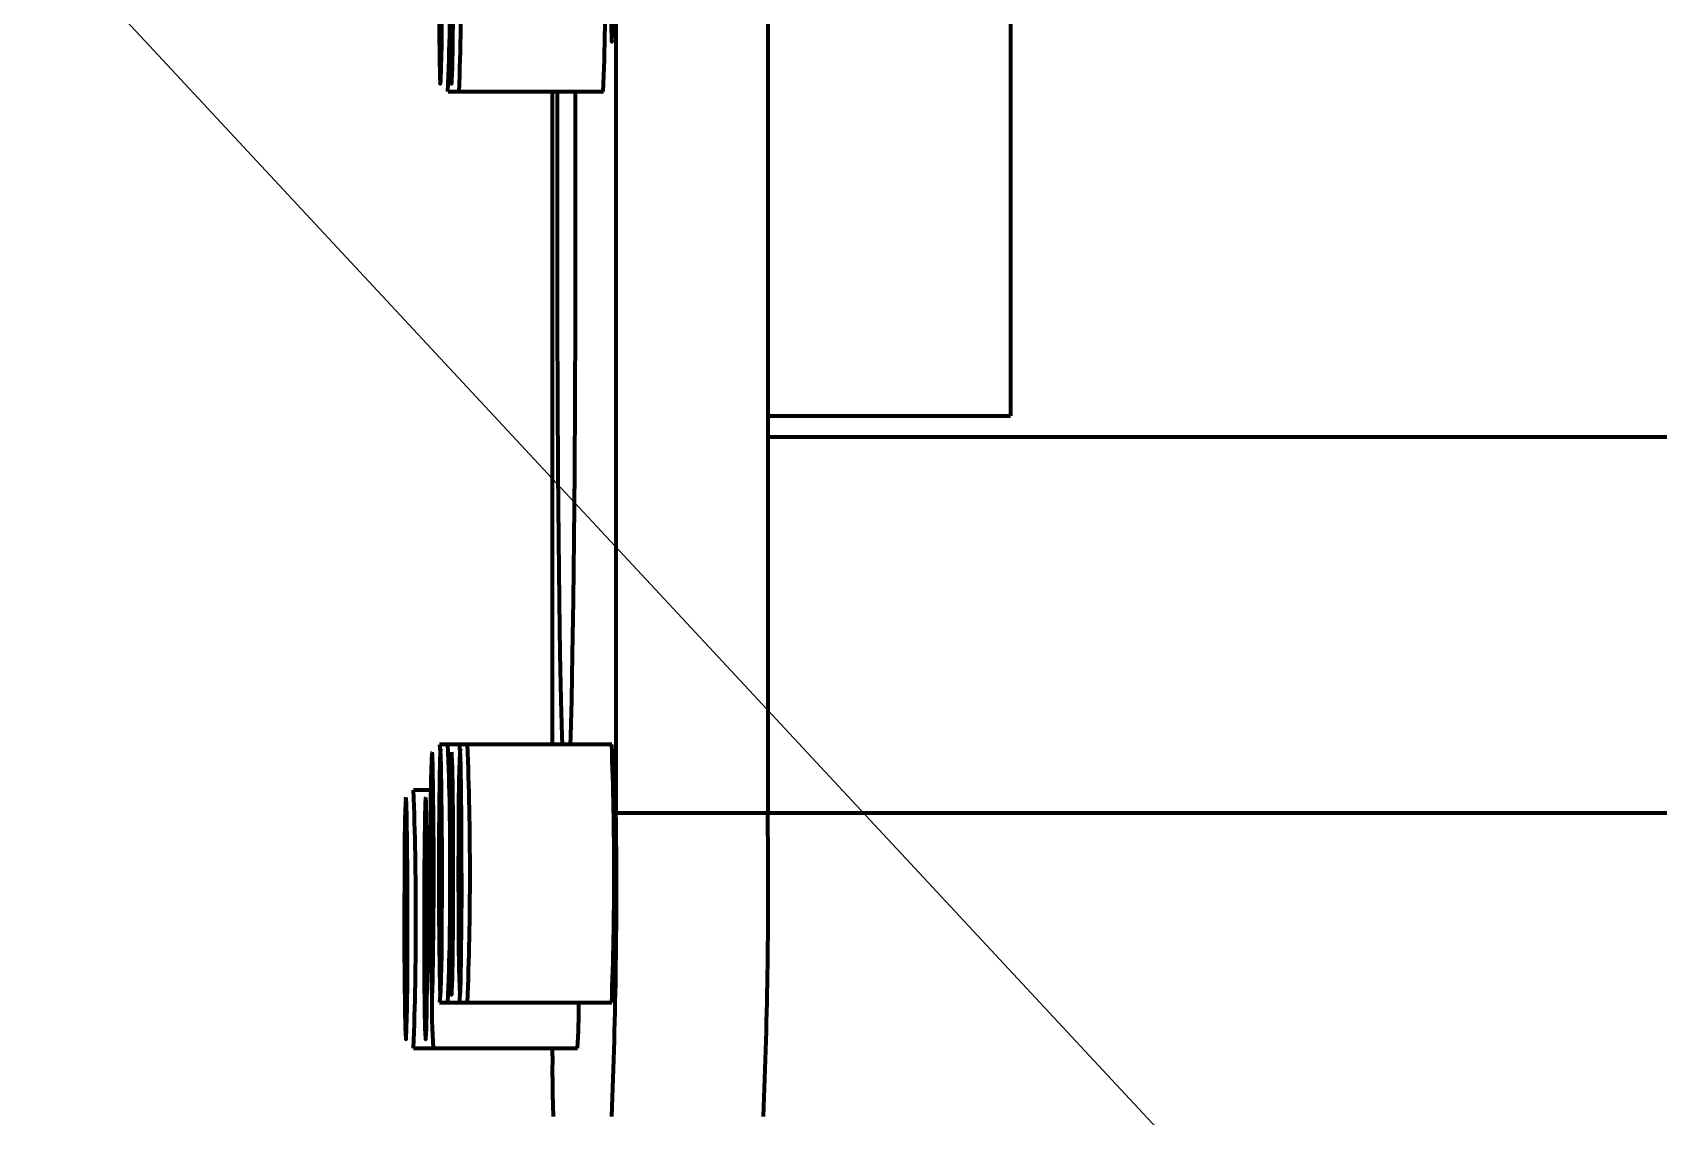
# Model space of a CAD drawing. Header units: millimetres. Extents: x -419 to 9215, y 1224 to 3301.
# Drawn here: x 272.2 to 325.8, y 2967 to 3002.7 of the extents above; entities that cross this region are included whole.
import ezdxf

# ---------------------------------------------------------------- set-up
doc = ezdxf.new("R2010")
doc.units = ezdxf.units.MM
doc.layers.add('Net 0.35', color=20, linetype='Continuous', lineweight=35)
doc.layers.add('Net 0.7', color=7, linetype='Continuous', lineweight=70)
doc.styles.get("Standard").update_dxf_attribs({"font": 'arial.ttf'})
doc.dimstyles.new('SLDDIMSTYLE0', dxfattribs={"dimtxt": 0.18, "dimasz": 3.302, "dimexe": 0, "dimexo": 0.0625, "dimgap": 0, "dimtad": 0, "dimtih": 1, "dimtoh": 1, "dimdec": 0, "dimrnd": 1e-09, "dimzin": 0, "dimdsep": 46, "dimtxsty": 'Standard', "dimsah": 1, "dimcen": 0.09, "dimadec": 0, "dimazin": 0, "dimtfac": 3.302, "dimtdec": 0, "dimtofl": 0, "dimtmove": 0, "dimatfit": 3, "dimfxl": 1, "dimfrac": 2, "dimtolj": 1, "dimtzin": 0, "dimarcsym": 0})

msp = doc.modelspace()

# ---------------------------------------------------------------- linework, layer by layer
at = {"layer": 'Net 0.7', "color": 7, "linetype": 'Continuous', "lineweight": 70}
for p, q in [((291.451, 3065.02), (291.451, 2977.02)), ((296.45, 3065.02), (296.45, 2977.02)), ((296.45, 3065.02), (296.45, 2990.098)), ((304.45, 3065.02), (304.45, 2990.098)), ((285.918, 3000.77), (286.285, 3000.77)), ((286.285, 3000.77), (291.035, 3000.77)), ((289.358, 2979.27), (289.358, 3000.77)), ((296.45, 2990.098), (304.45, 2990.098)), ((296.45, 2989.39), (296.45, 2977.02)), ((349.595, 2989.39), (296.45, 2989.39)), ((285.918, 2979.27), (285.641, 2979.27)), ((286.285, 2979.27), (285.918, 2979.27)), ((286.563, 2979.27), (286.285, 2979.27)), ((291.312, 2979.27), (286.563, 2979.27)), ((285.351, 2977.77), (284.781, 2977.77)), ((285.405, 2977.15), (285.372, 2976.96)), ((285.405, 2977.15), (285.423, 2975.21)), ((285.682, 2977.15), (285.649, 2976.96)), ((285.682, 2977.15), (285.701, 2975.21)), ((286.049, 2977.15), (286.017, 2976.96)), ((286.049, 2977.15), (286.068, 2975.21)), ((286.327, 2977.15), (286.294, 2976.96)), ((286.327, 2977.15), (286.345, 2975.21)), ((291.451, 2977.02), (296.45, 2977.02)), ((296.45, 2977.02), (329.347, 2977.02)), ((285.358, 2974.829), (285.372, 2976.96)), ((285.407, 2976.96), (285.372, 2976.96)), ((285.635, 2974.829), (285.649, 2976.96)), ((285.684, 2976.96), (285.649, 2976.96)), ((286.003, 2974.829), (286.017, 2976.96)), ((286.051, 2976.96), (286.017, 2976.96)), ((286.28, 2974.829), (286.294, 2976.96)), ((286.328, 2976.96), (286.294, 2976.96)), ((284.499, 2973.52), (284.515, 2975.562)), ((284.548, 2975.562), (284.515, 2975.562)), ((284.548, 2975.562), (284.564, 2973.52)), ((285.15, 2973.52), (285.167, 2975.562)), ((285.199, 2975.562), (285.167, 2975.562)), ((285.199, 2975.562), (285.216, 2973.52)), ((285.423, 2975.21), (285.409, 2973.079)), ((285.701, 2975.21), (285.687, 2973.079)), ((286.068, 2975.21), (286.054, 2973.079)), ((286.345, 2975.21), (286.331, 2973.079)), ((285.358, 2974.829), (285.377, 2972.889)), ((285.421, 2974.829), (285.358, 2974.829)), ((285.635, 2974.829), (285.654, 2972.889)), ((285.698, 2974.829), (285.635, 2974.829)), ((286.003, 2974.829), (286.021, 2972.889)), ((286.065, 2974.829), (286.003, 2974.829)), ((286.28, 2974.829), (286.299, 2972.889)), ((286.343, 2974.829), (286.28, 2974.829)), ((284.499, 2973.52), (284.515, 2971.478)), ((284.564, 2973.52), (284.499, 2973.52)), ((284.564, 2973.52), (284.548, 2971.478)), ((285.15, 2973.52), (285.167, 2971.478)), ((285.216, 2973.52), (285.15, 2973.52)), ((285.216, 2973.52), (285.199, 2971.478)), ((285.377, 2972.889), (285.409, 2973.079)), ((285.654, 2972.889), (285.687, 2973.079)), ((286.021, 2972.889), (286.054, 2973.079)), ((286.299, 2972.889), (286.331, 2973.079)), ((284.515, 2971.478), (284.548, 2971.478)), ((285.167, 2971.478), (285.199, 2971.478)), ((285.641, 2970.77), (285.918, 2970.77)), ((285.918, 2970.77), (286.285, 2970.77)), ((286.285, 2970.77), (286.563, 2970.77)), ((286.563, 2970.77), (291.312, 2970.77)), ((284.781, 2969.27), (285.433, 2969.27)), ((285.433, 2969.27), (290.182, 2969.27)), ((289.358, 2969.02), (289.358, 2969.27))]:
    msp.add_line(p, q, dxfattribs=at)
at = {"layer": 'Net 0.7', "color": 8, "linetype": 'Continuous', "lineweight": 70}
for p, q in [((285.391, 2979.019), (285.386, 2979.007)), ((285.669, 2979.019), (285.664, 2979.007)), ((286.036, 2979.019), (286.031, 2979.007)), ((286.313, 2979.019), (286.308, 2979.007)), ((284.531, 2977.52), (284.527, 2977.505)), ((285.183, 2977.52), (285.178, 2977.505))]:
    msp.add_line(p, q, dxfattribs=at)
at = {"layer": 'Net 0.7', "color": 7, "linetype": 'Continuous', "lineweight": 70, "flags": 128}
for points in [[(285.664, 3009.007), (285.647, 3008.734), (285.633, 3008.132), (285.622, 3007.253), (285.615, 3006.176), (285.613, 3004.996), (285.615, 3003.818), (285.622, 3002.746), (285.634, 3001.877), (285.648, 3001.287), (285.664, 3001.029), (285.681, 3001.125), (285.696, 3001.568), (285.709, 3002.317), (285.718, 3003.306), (285.723, 3004.447), (285.723, 3005.64), (285.718, 3006.777), (285.708, 3007.758), (285.695, 3008.496), (285.68, 3008.925), (285.669, 3009.019)], [(286.031, 3009.007), (286.015, 3008.734), (286.001, 3008.132), (285.989, 3007.253), (285.982, 3006.176), (285.98, 3004.996), (285.983, 3003.818), (285.99, 3002.746), (286.001, 3001.877), (286.015, 3001.287), (286.032, 3001.029), (286.048, 3001.125), (286.063, 3001.568), (286.076, 3002.317), (286.085, 3003.306), (286.09, 3004.447), (286.09, 3005.64), (286.085, 3006.777), (286.076, 3007.758), (286.063, 3008.496), (286.047, 3008.925), (286.036, 3009.019)], [(291.349, 3005.02), (291.346, 3005.968), (291.339, 3006.788), (291.328, 3007.369), (291.316, 3007.633), (291.302, 3007.544), (291.29, 3007.114), (291.281, 3006.401), (291.276, 3005.502), (291.276, 3004.537), (291.281, 3003.638), (291.29, 3002.925), (291.302, 3002.495), (291.316, 3002.406), (291.328, 3002.67), (291.339, 3003.251), (291.346, 3004.071), (291.349, 3005.02)], [(289.515, 3000.77), (289.51, 2998.32), (289.51, 2995.72), (289.515, 2993.144), (289.525, 2990.64), (289.539, 2988.255), (289.558, 2986.034), (289.58, 2984.017), (289.607, 2982.242), (289.636, 2980.743), (289.668, 2979.547), (289.678, 2979.27)], [(289.953, 2979.27), (289.962, 2979.547), (289.994, 2980.743), (290.023, 2982.242), (290.05, 2984.017), (290.072, 2986.034), (290.091, 2988.255), (290.105, 2990.64), (290.115, 2993.144), (290.12, 2995.72), (290.12, 2998.32), (290.116, 3000.77)], [(285.639, 2979.268), (285.654, 2979.169), (285.662, 2978.993)], [(286.284, 2979.268), (286.298, 2979.169), (286.306, 2978.993)], [(285.386, 2979.007), (285.37, 2978.734), (285.356, 2978.132), (285.345, 2977.253), (285.338, 2976.176), (285.335, 2974.996), (285.338, 2973.818), (285.345, 2972.746), (285.356, 2971.877), (285.371, 2971.287), (285.387, 2971.029), (285.403, 2971.125), (285.419, 2971.568), (285.432, 2972.317), (285.441, 2973.306), (285.446, 2974.447), (285.446, 2975.64), (285.441, 2976.777), (285.431, 2977.758), (285.418, 2978.496), (285.403, 2978.925), (285.391, 2979.019)], [(285.664, 2979.007), (285.647, 2978.734), (285.633, 2978.132), (285.622, 2977.253), (285.615, 2976.176), (285.613, 2974.996), (285.615, 2973.818), (285.622, 2972.746), (285.634, 2971.877), (285.648, 2971.287), (285.664, 2971.029), (285.681, 2971.125), (285.696, 2971.568), (285.709, 2972.317), (285.718, 2973.306), (285.723, 2974.447), (285.723, 2975.64), (285.718, 2976.777), (285.708, 2977.758), (285.695, 2978.496), (285.68, 2978.925), (285.669, 2979.019)], [(286.031, 2979.007), (286.015, 2978.734), (286.001, 2978.132), (285.989, 2977.253), (285.982, 2976.176), (285.98, 2974.996), (285.983, 2973.818), (285.99, 2972.746), (286.001, 2971.877), (286.015, 2971.287), (286.032, 2971.029), (286.048, 2971.125), (286.063, 2971.568), (286.076, 2972.317), (286.085, 2973.306), (286.09, 2974.447), (286.09, 2975.64), (286.085, 2976.777), (286.076, 2977.758), (286.063, 2978.496), (286.047, 2978.925), (286.036, 2979.019)], [(286.308, 2979.007), (286.292, 2978.734), (286.278, 2978.132), (286.267, 2977.253), (286.26, 2976.176), (286.257, 2974.996), (286.26, 2973.818), (286.267, 2972.746), (286.278, 2971.877), (286.293, 2971.287), (286.309, 2971.029), (286.325, 2971.125), (286.341, 2971.568), (286.354, 2972.317), (286.363, 2973.306), (286.368, 2974.447), (286.367, 2975.64), (286.362, 2976.777), (286.353, 2977.758), (286.34, 2978.496), (286.325, 2978.925), (286.313, 2979.019)], [(284.527, 2977.505), (284.515, 2977.342), (284.5, 2976.825), (284.488, 2976.014), (284.48, 2974.981), (284.476, 2973.819), (284.477, 2972.63), (284.483, 2971.52), (284.494, 2970.587), (284.507, 2969.916), (284.523, 2969.564), (284.54, 2969.564), (284.555, 2969.916), (284.569, 2970.587), (284.579, 2971.52), (284.585, 2972.63), (284.587, 2973.819), (284.583, 2974.981), (284.575, 2976.014), (284.563, 2976.825), (284.548, 2977.342), (284.531, 2977.52), (284.531, 2977.52)], [(285.178, 2977.505), (285.167, 2977.342), (285.152, 2976.825), (285.14, 2976.014), (285.131, 2974.981), (285.128, 2973.819), (285.129, 2972.63), (285.135, 2971.52), (285.145, 2970.587), (285.159, 2969.916), (285.175, 2969.564), (285.191, 2969.564), (285.207, 2969.916), (285.221, 2970.587), (285.231, 2971.52), (285.237, 2972.63), (285.238, 2973.819), (285.234, 2974.981), (285.226, 2976.014), (285.214, 2976.825), (285.199, 2977.342), (285.183, 2977.52), (285.183, 2977.52)], [(285.662, 2971.046), (285.654, 2970.882), (285.638, 2970.773)], [(286.306, 2971.046), (286.299, 2970.882), (286.283, 2970.773)]]:
    msp.add_lwpolyline(points, dxfattribs=at)
at = {"layer": 'Net 0.7', "color": 7, "linetype": 'Continuous', "lineweight": 70}
for centre, radius, start, end in [((177.707, 3005.028), 108.292, 357.74795, 2.24356), ((178.074, 3005.028), 108.292, 357.74795, 2.24356), ((177.626, 3005.02), 113.488, 357.85384, 2.14616), ((177.707, 2975.028), 108.292, 357.74795, 2.24356), ((178.352, 2975.028), 108.292, 357.74795, 2.24356), ((177.904, 2975.02), 113.488, 357.85384, 2.14616), ((172.864, 2973.52), 111.998, 357.82527, 2.17473), ((110.998, 2974.52), 180.47, 357.61805, 0.79358), ((115.998, 2974.52), 180.47, 357.61805, 0.79358), ((306.713, 2970.731), 21.331, 179.1656, 183.9287), ((271.449, 2970.581), 18.779, 355.9948, 0.5747), ((325.448, 2968.52), 36.094, 179.2064, 182.3819)]:
    msp.add_arc(centre, radius, start, end, dxfattribs=at)
for points in [[(285.685, 2979.112), (285.682, 2979.104), (285.674, 2979.083), (285.67, 2979.065), (285.668, 2979.054), (285.667, 2979.049)], [(286.33, 2979.112), (286.327, 2979.104), (286.319, 2979.083), (286.315, 2979.065), (286.313, 2979.054), (286.312, 2979.049)]]:
    msp.add_open_spline(points, degree=3, knots=[0, 0, 0, 0, 0.216444, 0.638862, 1, 1, 1, 1], dxfattribs=at)

# ---------------------------------------------------------------- leaders
at = {"layer": 'Net 0.35'}
msp.add_leader([(351.932, 2920.804), (272.231, 3006.422)], dimstyle='SLDDIMSTYLE0', dxfattribs=at)

doc.saveas('drawing.dxf')
